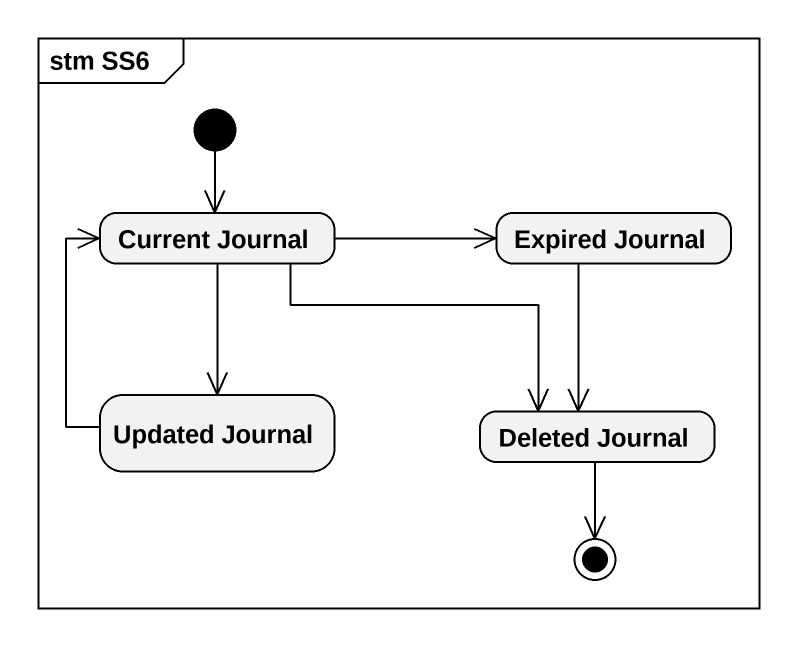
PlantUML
@startuml
mainframe stm SS6
hide empty description
state "Current Journal" as Current_Journal
state "Expired Journal" as Expired_Journal
state "Updated Journal" as Updated_Journal
state "Deleted Journal" as Deleted_Journal
[*] --> Current_Journal
Current_Journal -right-> Expired_Journal
Current_Journal --> Updated_Journal
Current_Journal -right-> Deleted_Journal
Expired_Journal --> Deleted_Journal
Updated_Journal -up-> Current_Journal
Deleted_Journal --> [*]
@enduml
